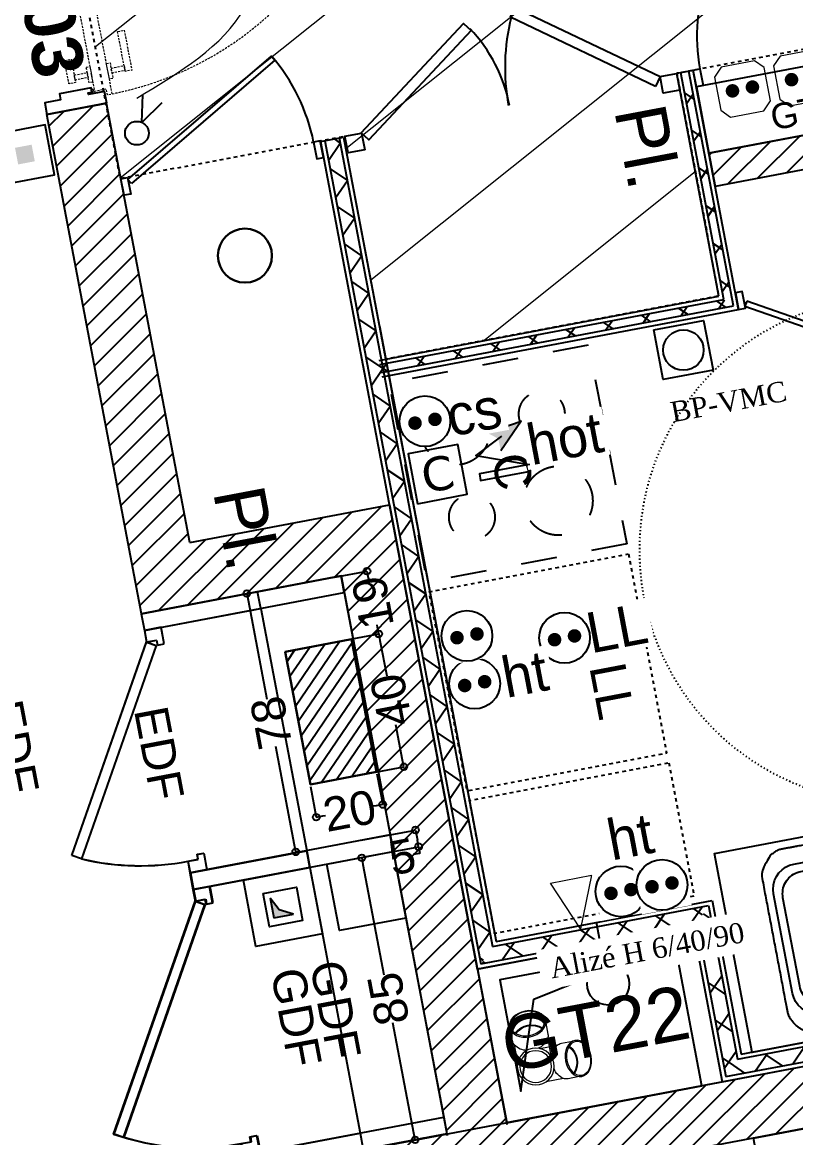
# Model space of a CAD drawing. Header units: centimetres. Extents: x 209280 to 319866, y -365283 to -277503.
# Drawn here: x 226181 to 228467, y -342107 to -338808 of the extents above; entities that cross this region are included whole.
import ezdxf

# ---------------------------------------------------------------- set-up
doc = ezdxf.new("R2010")
doc.units = ezdxf.units.CM
doc.header["$PDMODE"] = 67
for name, pattern in [('Style de ligne -1', [0.41664, 0.20828, -0.20836]), ('Style de ligne -16', [0.192476, 0.123031, -0.069444]), ('Style de ligne -5', [0.20828, 0.069425, -0.138855])]:
    doc.linetypes.add(name, pattern=pattern)
doc.layers.get('0').update_dxf_attribs({"color": 252})
for name, color, linetype in [('3-BAT C-Niveau 1', 252, 'Continuous'), ('prlm-EAU-CHU', 42, 'Continuous'), ('prlm-GT', 242, 'Continuous'), ('prlm-MOD-PB', 123, 'Continuous'), ('prlm-VMC', 93, 'Continuous')]:
    doc.layers.add(name, color=color, linetype=linetype)
for name, color, linetype, lineweight in [('prlm-ELEC-CFO', 1, 'Continuous', 25), ('prlm-GAZ', 2, 'Continuous', 25), ('RESERAVTION', 5, 'Continuous', 25)]:
    doc.layers.add(name, color=color, linetype=linetype, lineweight=lineweight)
doc.styles.add('Arial', font='arial.ttf')
doc.styles.add('Geneva', font='arial.ttf')
doc.styles.add('Geneva (bold)', font='arialbd.ttf')
doc.styles.add('Helvetica', font='arial.ttf')
doc.styles.add('prlm-elec-cfo', font='comic.ttf', dxfattribs={"height": 12})
doc.styles.add('prlm-vmc', font='pala.ttf', dxfattribs={"height": 14})
doc.styles.get("Standard").update_dxf_attribs({"font": 'isocp.shx', "height": 100})
doc.dimstyles.get("Standard").update_dxf_attribs({"dimtxt": 100, "dimasz": 20, "dimexe": 0.18, "dimexo": 0.0625, "dimgap": 0, "dimtad": 0, "dimtoh": 1, "dimdec": 0, "dimlfac": 0.1, "dimzin": 0, "dimdsep": 46, "dimtxsty": 'Arial', "dimblk": 'ORIGIN', "dimcen": 0.09, "dimclrd": 256, "dimclre": 256, "dimclrt": 256, "dimadec": 0, "dimazin": 0, "dimtfac": 1, "dimtdec": 0, "dimtofl": 0, "dimtmove": 0, "dimatfit": 3, "dimldrblk": 'ORIGIN', "dimfxl": 1, "dimtolj": 1, "dimtzin": 0, "dimlwd": -1, "dimlwe": 25, "dimarcsym": 0})
pattern_1 = [(45, (89146.82, 134700.79), (-31.2347524, 39.0434405), [])]

# ---------------------------------------------------------------- blocks, each defined once
blk = doc.blocks.new('Groupe-315-1')
at = {"linetype": 'Continuous'}
for p, q in [((13831.67, -47596.19), (13846.56, -47674.79)), ((13777.3, -47606.48), (13772.39, -47607.41)), ((13778.23, -47611.39), (13777.3, -47606.48)), ((13772.39, -47607.41), (13773.04, -47610.85)), ((13773.04, -47610.85), (13775.99, -47610.29)), ((13775.99, -47610.29), (13776.27, -47611.77)), ((13776.27, -47611.77), (13778.23, -47611.39)), ((13786.62, -47682.58), (13789.57, -47682.02)), ((13787.28, -47686.02), (13786.62, -47682.58)), ((13789.29, -47680.54), (13791.26, -47680.17)), ((13789.57, -47682.02), (13789.29, -47680.54)), ((13791.26, -47680.17), (13792.19, -47685.08)), ((13792.19, -47685.08), (13787.28, -47686.02))]:
    blk.add_line(p, q, dxfattribs=at)
at = {"linetype": 'Continuous', "flags": 128}
for points in [[(13772.39, -47607.41), (13831.67, -47596.19), (13830.74, -47591.27), (13771.46, -47602.5)], [(13831.67, -47596.19), (13835.39, -47615.84), (13815.74, -47619.56), (13812.02, -47599.91)], [(13775.87, -47611.84), (13751.77, -47680.75), (13748.94, -47679.76), (13773.04, -47610.85)], [(13788.21, -47690.93), (13787.28, -47686.02), (13846.56, -47674.79), (13847.49, -47679.7)]]:
    blk.add_lwpolyline(points, close=True, dxfattribs=at)
at = {"linetype": 'Continuous'}
blk.add_arc((13773.04, -47610.85), 73, 250.7236, 280.7236, dxfattribs=at)
at = {"insert": (13814.53, -47643), "char_height": 9.966, "width": 55.6525, "attachment_point": 5, "rotation": 280.7236, "line_spacing_factor": 0.72537, "style": 'Geneva'}
blk.add_mtext('GDF', dxfattribs=at)
blk = doc.blocks.new('xi.gdf70')
at = {"linetype": 'Continuous'}
for p, q in [((0, 0), (80, 0)), ((0, -30), (0, -35)), ((5, -30), (0, -30)), ((3.5, -32), (5, -32)), ((3.5, -35), (3.5, -32)), ((5, -32), (5, -30)), ((75, -30), (80, -30)), ((75, -32), (75, -30)), ((76.5, -32), (75, -32)), ((76.5, -35), (76.5, -32)), ((80, -30), (80, -35)), ((0, -35), (3.5, -35)), ((80, -35), (76.5, -35))]:
    blk.add_line(p, q, dxfattribs=at)
at = {"linetype": 'Continuous', "flags": 128}
for points in [[(0, -35), (0, 0), (-5, 0), (-5, -35)], [(0, 0), (20, 0), (20, -20), (0, -20)], [(85, -35), (80, -35), (80, 0), (85, 0)], [(5, -32.4), (68.22, -68.9), (66.72, -71.5), (3.5, -35)]]:
    blk.add_lwpolyline(points, close=True, dxfattribs=at)
at = {"linetype": 'Continuous'}
blk.add_arc((3.5, -35), 73, 330, 0, dxfattribs=at)
at = {"insert": (42.81, -12.22), "char_height": 9.966, "width": 55.6525, "attachment_point": 5, "line_spacing_factor": 0.72537, "style": 'Geneva'}
blk.add_mtext('GDF', dxfattribs=at)
blk = doc.blocks.new('xi.cee1')
at = {"layer": 'prlm-EAU-CHU', "color": 0, "lineweight": 13}
for p, q in [((7.43, 5), (2.17, 5)), ((12.09, 5.34), (8.77, 5.34)), ((2.17, -5), (7.43, -5)), ((8.77, -5.34), (12.09, -5.34))]:
    blk.add_line(p, q, dxfattribs=at)
for radius in [5.45, 4.69]:
    blk.add_circle((0, 0), radius, dxfattribs=at)
for centre, radius, start, end in [((10.09, 0.78), 4.99, 122.4397, 169.5051), ((8.79, 2.49), 2.86, 90.508, 118.9381), ((6.35, 0), 5.87, 317.8112, 42.1667), ((6.14, 0), 6.3, 318.9248, 41.0752), ((10.09, -0.78), 4.99, 190.4949, 237.5603), ((8.79, -2.49), 2.86, 241.0619, 269.492)]:
    blk.add_arc(centre, radius, start, end, dxfattribs=at)
for centre, major_axis, ratio in [((12.84, 0), (0, -5.44), 0.708306), ((12.94, 0), (0, -5.05), 0.707331)]:
    blk.add_ellipse(centre, major_axis=major_axis, ratio=ratio, dxfattribs=at)
blk = doc.blocks.new('xi.be')
at = {"layer": 'prlm-VMC', "color": 0, "linetype": 'ByBlock', "lineweight": 5, "flags": 128}
blk.add_lwpolyline([(-6.17, -15), (6.17, -15), (0, 0)], close=True, dxfattribs=at)
at = {"layer": 'prlm-VMC', "color": 0, "linetype": 'ByBlock', "lineweight": 5}
blk.add_solid([(0, -1), (5.17, -14), (-5.17, -14), (0, -1)], dxfattribs=at)
blk = doc.blocks.new('xi.resagaz10')
at = {"layer": 'prlm-MOD-PB'}
blk.add_hatch(color=0, dxfattribs=at).paths.add_polyline_path([(1.81, -1.7), (3.77, -5.6), (7.71, -7.7), (1.81, -7.7)], flags=16)
at = {"layer": 'prlm-MOD-PB', "color": 0}
for p, q in [((1.81, -1.7), (1.81, -7.7)), ((3.77, -5.6), (1.81, -1.7)), ((7.71, -7.7), (3.77, -5.6)), ((1.81, -7.7), (7.71, -7.7))]:
    blk.add_line(p, q, dxfattribs=at)
blk.add_lwpolyline([(0, 0), (10, 0), (10, -10), (0, -10)], close=True, dxfattribs=at)
blk = doc.blocks.new('xi.bp-vmc-cui')
at = {"layer": 'prlm-VMC', "color": 0, "linetype": 'ByBlock', "lineweight": -2, "flags": 128}
blk.add_lwpolyline([(-7.5, 7.5), (7.5, 7.5), (7.5, -7.5), (-7.5, -7.5)], close=True, dxfattribs=at)
at = {"layer": 'prlm-VMC', "color": 0, "linetype": 'ByBlock', "lineweight": -2}
blk.add_circle((0, 0), 6, dxfattribs=at)
blk = doc.blocks.new('xi.LL')
at = {"color": 0, "lineweight": 5}
blk.add_wipeout([(-7.5, -7.5), (7.5, -7.5), (7.5, 7.5), (-7.5, 7.5)], dxfattribs=at).dxf.layer = 'prlm-ELEC-CFO'
at = {"layer": 'prlm-ELEC-CFO', "color": 0, "linetype": 'ByBlock', "lineweight": 5, "const_width": 2}
for points in [[(-4, 0, 1), (-2, 0, 1)], [(2, 0, 1), (4, 0, 1)]]:
    blk.add_lwpolyline(points, format="xyb", close=True, dxfattribs=at)
at = {"layer": 'prlm-ELEC-CFO', "color": 0, "linetype": 'ByBlock', "lineweight": -2}
blk.add_circle((0, 0), 7.5, dxfattribs=at)
blk = doc.blocks.new('xi.HOT')
at = {"layer": 'prlm-ELEC-CFO', "lineweight": 5}
blk.add_hatch(color=0, dxfattribs=at).paths.add_polyline_path([(-3, 6), (-0.1, 3.7), (0, 0), (7.5, 7.5)])
at = {"layer": 'prlm-ELEC-CFO', "color": 0}
for points in [[(-3, 6), (7.5, 7.5), (0, 0)], [(0.95, 4.23), (-7.5, 0), (7.5, -5.5), (-7.5, -5.5), (-7.5, -7.5), (7.5, -7.5)]]:
    blk.add_lwpolyline(points, dxfattribs=at)
blk = doc.blocks.new('xi.PCS')
at = {"color": 0, "lineweight": 5}
blk.add_wipeout([(-7.5, -7.5), (7.5, -7.5), (7.5, 7.5), (-7.5, 7.5)], dxfattribs=at).dxf.layer = 'prlm-ELEC-CFO'
at = {"layer": 'prlm-ELEC-CFO', "color": 0, "linetype": 'ByBlock', "lineweight": 5, "const_width": 2}
for points in [[(-4, 0, 1), (-2, 0, 1)], [(2, 0, 1), (4, 0, 1)]]:
    blk.add_lwpolyline(points, format="xyb", close=True, dxfattribs=at)
at = {"layer": 'prlm-ELEC-CFO', "color": 0, "linetype": 'ByBlock', "lineweight": -2}
blk.add_circle((0, 0), 7.5, dxfattribs=at)
blk = doc.blocks.new('xi.SF32')
at = {"layer": 'prlm-ELEC-CFO', "color": 0, "flags": 128}
blk.add_lwpolyline([(-7.5, -7.5), (7.5, -7.5), (7.5, 7.5), (-7.5, 7.5)], close=True, dxfattribs=at)
at = {"layer": 'prlm-ELEC-CFO', "color": 0, "linetype": 'ByBlock', "insert": (0, 0), "char_height": 10, "width": 11.36, "attachment_point": 5}
blk.add_mtext('{\\fVerdana|b0|i0|c0|p34;C}', dxfattribs=at)
blk = doc.blocks.new('xi.PCHT')
at = {"color": 0, "lineweight": 5}
blk.add_wipeout([(-7.5, -7.5), (7.5, -7.5), (7.5, 7.5), (-7.5, 7.5)], dxfattribs=at).dxf.layer = 'prlm-ELEC-CFO'
at = {"layer": 'prlm-ELEC-CFO', "color": 0, "linetype": 'ByBlock', "lineweight": 5, "const_width": 2}
for points in [[(-4, 0, 1), (-2, 0, 1)], [(2, 0, 1), (4, 0, 1)]]:
    blk.add_lwpolyline(points, format="xyb", close=True, dxfattribs=at)
at = {"layer": 'prlm-ELEC-CFO', "color": 0, "linetype": 'ByBlock', "lineweight": -2}
blk.add_circle((0, 0), 7.5, dxfattribs=at)
blk = doc.blocks.new('xi.PCGTL')
at = {"layer": 'prlm-ELEC-CFO', "color": 0, "lineweight": 0}
blk.add_lwpolyline([(-7.5, -5), (-5, -7.5), (5, -7.5), (7.5, -5), (7.5, 5), (5, 7.5), (-5, 7.5), (-7.5, 5)], close=True, dxfattribs=at)
at = {"layer": 'prlm-ELEC-CFO', "color": 0, "linetype": 'ByBlock', "lineweight": 5, "const_width": 2}
for points in [[(-4, 0, 1), (-2, 0, 1)], [(2, 0, 1), (4, 0, 1)]]:
    blk.add_lwpolyline(points, format="xyb", close=True, dxfattribs=at)
blk = doc.blocks.new('xi.BSO')
at = {"layer": 'prlm-ELEC-CFO', "lineweight": 5}
blk.add_hatch(color=0, dxfattribs=at).paths.add_polyline_path([(-2.5, -2.5), (2.5, -2.5), (2.5, 2.5), (-2.5, 2.5)])
at = {"layer": 'prlm-ELEC-CFO', "color": 0, "flags": 128}
blk.add_lwpolyline([(-7.5, -7.5), (7.5, -7.5), (7.5, 7.5), (-7.5, 7.5)], close=True, dxfattribs=at)
blk = doc.blocks.new('xi.VV')
at = {"layer": 'prlm-ELEC-CFO', "color": 0}
blk.add_lwpolyline([(6.95, 3.42), (0.01, -1.13), (1.91, 6.95)], dxfattribs=at)
blk.add_circle((-2, -4), 3.5, dxfattribs=at)
blk = doc.blocks.new('Groupe-90-1')
at = {"linetype": 'Continuous', "flags": 128}
blk.add_lwpolyline([(13938.16, -47681), (14016.76, -47666.08), (14027.01, -47720.12), (13948.42, -47735.03)], close=True, dxfattribs=at)
at = {"linetype": 'Continuous'}
for centre, major_axis in [((13982.44, -47699.21), (-4.43, 23.33)), ((13978.84, -47679.69), (1.47, 0.28)), ((13980.53, -47689.73), (2.46, 0.47))]:
    blk.add_ellipse(centre, major_axis=major_axis, ratio=1, dxfattribs=at)
blk.add_open_spline([(14001.83, -47686.22), (13994.3, -47681.23), (13978.96, -47684.04), (13965.71, -47686.66), (13959.65, -47694.22)], degree=2, dxfattribs=at)
blk = doc.blocks.new('Groupe-148-1')
at = {"linetype": 'Continuous', "flags": 128}
for points in [[(13909.15, -47369.81), (13866.31, -47349.36), (13867.69, -47346.47), (13910.53, -47366.92)], [(13822.16, -47383.54), (13852.37, -47351.18), (13854.65, -47353.31), (13824.44, -47385.66)], [(13916.37, -47370.91), (13911.46, -47371.84), (13910.53, -47366.92), (13915.44, -47365.99)], [(13823.21, -47388.55), (13818.3, -47389.48), (13817.37, -47384.57), (13822.28, -47383.64)]]:
    blk.add_lwpolyline(points, close=True, dxfattribs=at)
at = {"linetype": 'Continuous'}
for centre, radius, start, end in [((13925.34, -47364.12), 60.65, 165.9868, 190.7236), ((13822.27, -47383.64), 44.51, 10.7236, 43.9005)]:
    blk.add_arc(centre, radius, start, end, dxfattribs=at)
blk = doc.blocks.new('Groupe-150-1')
at = {"linetype": 'Continuous', "flags": 128}
for points in [[(13976.91, -47356.34), (13977.43, -47354.86), (13924.58, -47336.38), (13924.08, -47337.86)], [(13979.3, -47353.84), (13977.31, -47354.22), (13978.24, -47359.13), (13980.23, -47358.76)], [(13980.23, -47358.76), (13921.27, -47369.92), (13925, -47389.57), (13983.95, -47378.41)], [(13920.34, -47365.01), (13922.33, -47364.63), (13923.26, -47369.54), (13921.27, -47369.92)]]:
    blk.add_lwpolyline(points, close=True, dxfattribs=at)
at = {"linetype": 'Continuous'}
blk.add_arc((13977.43, -47354.86), 55.99, 160.7236, 190.0558, dxfattribs=at)
at = {"insert": (13942.58, -47375.39), "char_height": 7.565, "attachment_point": 1, "rotation": 10.7236, "line_spacing_factor": 0.834288, "style": 'Helvetica'}
blk.add_mtext('GTL', dxfattribs=at)
at = {"flags": 1}
blk.add_attdef('GTL', (13920.34, -47389.57), '', height=0.018, dxfattribs=at)
blk = doc.blocks.new('Groupe-152-1')
at = {"linetype": 'Continuous', "flags": 128}
for points in [[(13992.72, -47424.64), (13990.74, -47425.02), (13989.8, -47420.1), (13991.79, -47419.73)], [(13933.77, -47435.8), (13935.76, -47435.43), (13934.83, -47430.51), (13932.84, -47430.89)], [(13936.15, -47433.31), (13935.64, -47434.79), (13988.49, -47453.27), (13988.99, -47451.79)]]:
    blk.add_lwpolyline(points, close=True, dxfattribs=at)
at = {"linetype": 'Continuous'}
blk.add_arc((13935.64, -47434.79), 55.99, 340.7236, 10.0558, dxfattribs=at)
blk = doc.blocks.new('_Origin')
at = {"color": 0, "linetype": 'ByBlock', "lineweight": -2}
blk.add_line((0, 0), (-1, 0), dxfattribs=at)
blk.add_circle((0, 0), 0.5, dxfattribs=at)
blk = doc.blocks.new('*D568')
at = {"layer": 'Defpoints', "color": 0, "transparency": 16777216}
for p in [(226856.7, -340495.3), (226989.1, -341262), (227001.5, -341259.6)]:
    blk.add_point(p, dxfattribs=at)
at = {"layer": 'RESERAVTION', "lineweight": 25, "transparency": 16777216}
for p, q in [((226856.7, -340495.3), (226844.2, -340497.6)), ((227001.4, -341259.6), (226989, -341262))]:
    blk.add_line(p, q, dxfattribs=at)
at = {"layer": 'RESERAVTION', "transparency": 16777216}
for p, q in [((226848.1, -340517.3), (226903.5, -340809.7)), ((226985.4, -341242.3), (226930, -340949.9))]:
    blk.add_line(p, q, dxfattribs=at)
at = {"layer": 'RESERAVTION', "transparency": 16777216, "xscale": 20, "yscale": 20, "zscale": 20}
for p, rotation in [((226844.4, -340497.6), 100.7236014113933), ((226989.1, -341262), 280.7236014113932)]:
    blk.add_blockref('_Origin', p, dxfattribs=dict(at, rotation=rotation))
at = {"layer": 'RESERAVTION', "transparency": 16777216, "insert": (226916.8, -340879.8), "char_height": 100, "attachment_point": 5, "rotation": 100.7236, "style": 'Arial'}
blk.add_mtext('\\A1;78', dxfattribs=at)
blk = doc.blocks.new('*D569')
at = {"layer": 'Defpoints', "color": 0, "transparency": 16777216}
for p in [(227182.7, -341227.7), (227352.4, -341246.6), (227192, -341277)]:
    blk.add_point(p, dxfattribs=at)
at = {"layer": 'RESERAVTION', "lineweight": 25, "transparency": 16777216}
for p, q in [((227182.7, -341227.7), (227343.3, -341197.3)), ((227192.1, -341277), (227352.6, -341246.6))]:
    blk.add_line(p, q, dxfattribs=at)
at = {"layer": 'RESERAVTION', "transparency": 16777216}
for p, q in [((227346.8, -341216.9), (227348.7, -341227)), ((227356.2, -341266.3), (227336.5, -341270)), ((227352.4, -341246.6), (227356.2, -341266.3))]:
    blk.add_line(p, q, dxfattribs=at)
at = {"layer": 'RESERAVTION', "transparency": 16777216, "xscale": 20, "yscale": 20, "zscale": 20}
for p, rotation in [((227343.1, -341197.3), 100.7236014113933), ((227352.4, -341246.6), 280.7236014113932)]:
    blk.add_blockref('_Origin', p, dxfattribs=dict(at, rotation=rotation))
at = {"layer": 'RESERAVTION', "transparency": 16777216, "insert": (227303.9, -341276.1), "char_height": 100, "attachment_point": 5, "rotation": 10.7236, "style": 'Arial'}
blk.add_mtext('\\A1;5', dxfattribs=at)
blk = doc.blocks.new('*D570')
at = {"layer": 'Defpoints', "color": 0, "transparency": 16777216}
for p in [(227208.8, -341274.9), (227342.1, -342113.8), (227366.8, -342109.1)]:
    blk.add_point(p, dxfattribs=at)
at = {"layer": 'RESERAVTION', "lineweight": 25, "transparency": 16777216}
for p, q in [((227208.7, -341274.9), (227183.9, -341279.6)), ((227366.7, -342109.1), (227341.9, -342113.8))]:
    blk.add_line(p, q, dxfattribs=at)
at = {"layer": 'RESERAVTION', "transparency": 16777216}
for p, q in [((227187.8, -341299.2), (227249.7, -341625.9)), ((227338.4, -342094.1), (227276.5, -341767.5))]:
    blk.add_line(p, q, dxfattribs=at)
at = {"layer": 'RESERAVTION', "transparency": 16777216, "xscale": 20, "yscale": 20, "zscale": 20}
for p, rotation in [((227184.1, -341279.6), 100.7236014113933), ((227342.1, -342113.8), 280.7236014113932)]:
    blk.add_blockref('_Origin', p, dxfattribs=dict(at, rotation=rotation))
at = {"layer": 'RESERAVTION', "transparency": 16777216, "insert": (227263.1, -341696.7), "char_height": 100, "attachment_point": 5, "rotation": 100.7236, "style": 'Arial'}
blk.add_mtext('\\A1;85', dxfattribs=at)
blk = doc.blocks.new('*D571')
at = {"layer": 'Defpoints', "color": 0, "transparency": 16777216}
for p in [(227139.6, -340634.9), (227214, -341028), (227308.8, -341010)]:
    blk.add_point(p, dxfattribs=at)
at = {"layer": 'RESERAVTION', "lineweight": 25, "transparency": 16777216}
for p, q in [((227139.7, -340634.9), (227234.6, -340617)), ((227214.1, -341027.9), (227309, -341010))]:
    blk.add_line(p, q, dxfattribs=at)
at = {"layer": 'RESERAVTION', "transparency": 16777216}
for p, q in [((227238.1, -340636.6), (227258, -340741.3)), ((227305.1, -340990.3), (227285.3, -340885.7))]:
    blk.add_line(p, q, dxfattribs=at)
at = {"layer": 'RESERAVTION', "transparency": 16777216, "xscale": 20, "yscale": 20, "zscale": 20}
for p, rotation in [((227234.4, -340617), 100.7236014113933), ((227308.8, -341010), 280.7236014113932)]:
    blk.add_blockref('_Origin', p, dxfattribs=dict(at, rotation=rotation))
at = {"layer": 'RESERAVTION', "transparency": 16777216, "insert": (227271.6, -340813.5), "char_height": 100, "attachment_point": 5, "rotation": 100.7236, "style": 'Arial'}
blk.add_mtext('\\A1;40', dxfattribs=at)
blk = doc.blocks.new('*D572')
at = {"layer": 'Defpoints', "color": 0, "transparency": 16777216}
for p in [(227229.1, -341030.8), (227032.6, -341068), (227246.4, -341121.9)]:
    blk.add_point(p, dxfattribs=at)
at = {"layer": 'RESERAVTION', "lineweight": 25, "transparency": 16777216}
for p, q in [((227229.1, -341030.8), (227246.4, -341122)), ((227032.6, -341068), (227049.9, -341159.2))]:
    blk.add_line(p, q, dxfattribs=at)
at = {"layer": 'RESERAVTION', "transparency": 16777216}
for p, q in [((227226.7, -341125.6), (227219.2, -341127)), ((227069.5, -341155.3), (227077.1, -341153.9))]:
    blk.add_line(p, q, dxfattribs=at)
at = {"layer": 'RESERAVTION', "transparency": 16777216, "xscale": 20, "yscale": 20, "zscale": 20}
for p, rotation in [((227246.4, -341121.9), 10.72360141139326), ((227049.9, -341159.1), 190.7236014113933)]:
    blk.add_blockref('_Origin', p, dxfattribs=dict(at, rotation=rotation))
at = {"layer": 'RESERAVTION', "transparency": 16777216, "insert": (227148.1, -341140.5), "char_height": 100, "attachment_point": 5, "rotation": 10.7236, "style": 'Arial'}
blk.add_mtext('\\A1;20', dxfattribs=at)
blk = doc.blocks.new('*D573')
at = {"layer": 'Defpoints', "color": 0, "transparency": 16777216}
for p in [(227104.9, -340449.3), (227140.1, -340635), (227234.9, -340617)]:
    blk.add_point(p, dxfattribs=at)
at = {"layer": 'RESERAVTION', "lineweight": 25, "transparency": 16777216}
for p, q in [((227105, -340449.3), (227199.9, -340431.3)), ((227140.1, -340635), (227235.1, -340617))]:
    blk.add_line(p, q, dxfattribs=at)
at = {"layer": 'RESERAVTION', "transparency": 16777216}
for p, q in [((227203.5, -340451), (227204.9, -340458.3)), ((227231.2, -340597.4), (227229.8, -340590))]:
    blk.add_line(p, q, dxfattribs=at)
at = {"layer": 'RESERAVTION', "transparency": 16777216, "xscale": 20, "yscale": 20, "zscale": 20}
for p, rotation in [((227199.7, -340431.3), 100.7236014113933), ((227234.9, -340617), 280.7236014113932)]:
    blk.add_blockref('_Origin', p, dxfattribs=dict(at, rotation=rotation))
at = {"layer": 'RESERAVTION', "transparency": 16777216, "insert": (227217.3, -340524.2), "char_height": 100, "attachment_point": 5, "rotation": 100.7236, "style": 'Arial'}
blk.add_mtext('\\A1;19', dxfattribs=at)
blk = doc.blocks.new('Groupe-141-1')
at = {"linetype": 'Style de ligne -1', "ltscale": 50.8, "flags": 128}
blk.add_lwpolyline([(13900.67, -47505.17), (13841.73, -47516.41), (13830.49, -47457.47), (13889.43, -47446.24)], close=True, dxfattribs=at)
at = {"linetype": 'Style de ligne -1', "ltscale": 50.8}
for points in [[(13841.69, -47477.39), (13843.24, -47479.64), (13848.17, -47481.99), (13853.6, -47481.54), (13858.08, -47478.42), (13860.4, -47473.48), (13859.95, -47468.02), (13856.84, -47463.52), (13851.91, -47461.18), (13846.48, -47461.62), (13842, -47464.74), (13839.68, -47469.69), (13840.14, -47475.14), (13841.69, -47477.39)], [(13870, -47470.6), (13871.03, -47472.1), (13874.32, -47473.66), (13877.94, -47473.37), (13880.92, -47471.29), (13882.47, -47467.99), (13882.17, -47464.35), (13880.1, -47461.35), (13876.81, -47459.79), (13873.19, -47460.09), (13870.21, -47462.17), (13868.66, -47465.47), (13868.96, -47469.1), (13870, -47470.6)], [(13888.79, -47486.57), (13887.24, -47484.32), (13882.31, -47481.97), (13876.88, -47482.42), (13872.4, -47485.53), (13870.08, -47490.48), (13870.54, -47495.94), (13873.64, -47500.44), (13878.57, -47502.78), (13884, -47502.34), (13888.48, -47499.22), (13890.8, -47494.27), (13890.35, -47488.82), (13888.79, -47486.57)], [(13860.49, -47493.36), (13859.45, -47491.86), (13856.16, -47490.29), (13852.54, -47490.59), (13849.56, -47492.67), (13848.01, -47495.97), (13848.32, -47499.6), (13850.39, -47502.61), (13853.67, -47504.17), (13857.29, -47503.87), (13860.28, -47501.79), (13861.83, -47498.49), (13861.52, -47494.86), (13860.49, -47493.36)]]:
    blk.add_open_spline(points, degree=2, dxfattribs=at)
blk = doc.blocks.new('Groupe-142-1')
blk.add_blockref('Groupe-141-1', (0, 0))
at = {"insert": (13872.17, -47482.69), "char_height": 10.66, "attachment_point": 2, "rotation": 280.7663, "line_spacing_factor": 1.060906, "style": 'Geneva'}
blk.add_mtext('C', dxfattribs=at)
blk = doc.blocks.new('Evier 01 100x60')
at = {"linetype": 'Continuous'}
for p, q in [((7.88, -15), (42.12, -15)), ((42.12, -15), (42.5, -15)), ((7.5, -20), (42.5, -20)), ((7.5, -25), (42.5, -25)), ((7.5, -30), (42.5, -30)), ((7.5, -35), (42.5, -35)), ((7.5, -40), (42.5, -40)), ((7.88, -45), (42.12, -45)), ((42.12, -45), (42.5, -45))]:
    blk.add_line(p, q, dxfattribs=at)
at = {"linetype": 'Continuous', "flags": 128}
for points in [[(-10, 0), (110, 0), (110, -60), (-10, -60)], [(50, -15), (50.11, -13.7), (50.45, -12.43), (51, -11.25), (51.75, -10.18), (52.68, -9.25), (53.75, -8.5), (54.93, -7.95), (56.2, -7.61), (57.5, -7.5), (87.5, -7.5), (88.8, -7.61), (90.07, -7.95), (91.25, -8.5), (92.32, -9.25), (93.25, -10.18), (94, -11.25), (94.55, -12.43), (94.89, -13.7), (95, -15), (95, -45), (94.89, -46.3), (94.55, -47.57), (94, -48.75), (93.25, -49.82), (92.32, -50.75), (91.25, -51.5), (90.07, -52.05), (88.8, -52.39), (87.5, -52.5), (57.5, -52.5), (56.2, -52.39), (54.93, -52.05), (53.75, -51.5), (52.68, -50.75), (51.75, -49.82), (51, -48.75), (50.45, -47.57), (50.11, -46.3), (50, -45), (50, -45), (45, -45), (44.9, -46.3), (44.6, -47.57), (44.11, -48.75), (43.44, -49.82), (42.62, -50.75), (41.67, -51.5), (40.61, -52.05), (39.49, -52.39), (38.33, -52.5), (11.67, -52.5), (10.51, -52.39), (9.39, -52.05), (8.33, -51.5), (7.38, -50.75), (6.56, -49.82), (5.89, -48.75), (5.4, -47.57), (5.1, -46.3), (5, -45), (5, -15), (5, -15), (5.1, -13.7), (5.4, -12.43), (5.89, -11.25), (6.56, -10.18), (7.38, -9.25), (8.33, -8.5), (9.39, -7.95), (10.51, -7.61), (11.67, -7.5), (38.33, -7.5), (39.49, -7.61), (40.61, -7.95), (41.67, -8.5), (42.62, -9.25), (43.44, -10.18), (44.11, -11.25), (44.6, -12.43), (44.9, -13.7), (45, -15), (50, -15)], [(35.83, -10), (36.41, -10.03), (36.99, -10.11), (37.56, -10.26), (38.11, -10.45), (38.65, -10.7), (39.17, -11), (39.66, -11.36), (40.12, -11.75), (40.55, -12.2), (40.94, -12.68), (41.29, -13.2), (41.61, -13.75), (41.88, -14.33), (42.1, -14.93), (42.27, -15.56), (42.4, -16.2), (42.47, -16.85), (42.5, -17.5), (42.5, -42.5), (42.5, -42.5), (42.47, -43.15), (42.4, -43.8), (42.27, -44.44), (42.1, -45.07), (41.88, -45.67), (41.61, -46.25), (41.29, -46.8), (40.94, -47.32), (40.55, -47.8), (40.12, -48.25), (39.66, -48.64), (39.17, -49), (38.65, -49.3), (38.11, -49.55), (37.56, -49.74), (36.99, -49.89), (36.41, -49.97), (35.83, -50), (14.17, -50), (13.59, -49.97), (13.01, -49.89), (12.44, -49.74), (11.89, -49.55), (11.35, -49.3), (10.83, -49), (10.34, -48.64), (9.88, -48.25), (9.45, -47.8), (9.06, -47.32), (8.71, -46.8), (8.39, -46.25), (8.12, -45.67), (7.9, -45.07), (7.73, -44.44), (7.6, -43.8), (7.53, -43.15), (7.5, -42.5), (7.5, -17.5), (7.53, -16.85), (7.6, -16.2), (7.73, -15.56), (7.9, -14.93), (8.12, -14.33), (8.39, -13.75), (8.71, -13.2), (9.06, -12.68), (9.45, -12.2), (9.88, -11.75), (10.34, -11.36), (10.83, -11), (11.35, -10.7), (11.89, -10.45), (12.44, -10.26), (13.01, -10.11), (13.59, -10.03), (14.17, -10), (35.83, -10)], [(85.83, -10), (86.41, -10.03), (86.99, -10.1), (87.56, -10.23), (88.11, -10.4), (88.65, -10.62), (89.17, -10.89), (89.66, -11.21), (90.12, -11.56), (90.55, -11.95), (90.94, -12.38), (91.29, -12.84), (91.61, -13.33), (91.88, -13.85), (92.1, -14.39), (92.27, -14.94), (92.4, -15.51), (92.47, -16.09), (92.5, -16.67), (92.5, -43.33), (92.5, -43.33), (92.47, -43.91), (92.4, -44.49), (92.27, -45.06), (92.1, -45.61), (91.88, -46.15), (91.61, -46.67), (91.29, -47.16), (90.94, -47.62), (90.55, -48.05), (90.12, -48.44), (89.66, -48.79), (89.17, -49.11), (88.65, -49.38), (88.11, -49.6), (87.56, -49.77), (86.99, -49.9), (86.41, -49.97), (85.83, -50), (59.17, -50), (59.17, -50), (58.59, -49.97), (58.01, -49.9), (57.44, -49.77), (56.89, -49.6), (56.35, -49.38), (55.83, -49.11), (55.34, -48.79), (54.88, -48.44), (54.45, -48.05), (54.06, -47.62), (53.71, -47.16), (53.39, -46.67), (53.12, -46.15), (52.9, -45.61), (52.73, -45.06), (52.6, -44.49), (52.53, -43.91), (52.5, -43.33), (52.5, -16.67), (52.53, -16.09), (52.6, -15.51), (52.73, -14.94), (52.9, -14.39), (53.12, -13.85), (53.39, -13.33), (53.71, -12.84), (54.06, -12.38), (54.45, -11.95), (54.88, -11.56), (55.34, -11.21), (55.83, -10.89), (56.35, -10.62), (56.89, -10.4), (57.44, -10.23), (58.01, -10.1), (58.59, -10.03), (59.17, -10), (85.83, -10)]]:
    blk.add_lwpolyline(points, close=True, dxfattribs=at)
at = {"linetype": 'Continuous'}
blk.add_ellipse((85, -17), major_axis=(3.54, 0), ratio=1, dxfattribs=at)
blk.add_open_spline([(89.6, -2.5), (91.72, -2.5), (95.38, -4.69), (97.5, -8.49), (97.5, -30), (97.5, -51.51), (95.38, -55.31), (91.72, -57.5), (50, -57.5), (8.28, -57.5), (4.62, -55.31), (2.5, -51.51), (2.5, -30), (2.5, -8.49), (4.62, -4.69), (8.28, -2.5), (49.47, -2.5), (89.6, -2.5)], degree=2, knots=[0, 0, 0, 0.007967, 0.015935, 0.023902, 0.172105, 0.180072, 0.18804, 0.196007, 0.501992, 0.509959, 0.517926, 0.525894, 0.674097, 0.682064, 0.690032, 0.697999, 1, 1, 1], dxfattribs=at)

msp = doc.modelspace()

# ---------------------------------------------------------------- hatches: boundary and pattern name
at = {"linetype": 'Continuous'}
h = msp.add_hatch(dxfattribs=at)
h.set_pattern_fill('02_ISOLANT', color=256, scale=10, angle=100.72, style=0, pattern_type=2)
h.set_pattern_definition([(145.72, (88960.93, 134700.79), (-45.059012, -66.103596), []), (235.72, (88960.93, 134700.79), (-66.103596, 45.059012), [])])
h.paths.add_polyline_path([(228255.19, -339627.809), (228283.235, -339646.925), (228151.733, -338952.301), (228128.152, -338956.765)])
h = msp.add_hatch(dxfattribs=at)
h.set_pattern_fill('MURS MACONNERIE-2', color=256, scale=10, style=0, pattern_type=2)
h.set_pattern_definition([(45, (89146.82, 134700.79), (-31.2347524, 39.0434405), [])])
h.paths.add_polyline_path([(228818.96, -339181.467), (228800.359, -339083.212), (228210.871, -339194.81), (228229.472, -339293.065)])
h = msp.add_hatch(dxfattribs=at)
h.set_pattern_fill('02_ISOLANT', color=256, scale=10, angle=-79.276405, style=0, pattern_type=2)
h.set_pattern_definition([(325.723595, (88960.93, 134700.79), (45.054865, 66.106423), []), (55.723595, (88960.93, 134700.79), (66.106423, -45.054865), [])])
h.paths.add_polyline_path([(227117.919, -339149.744), (227074.688, -339157.931), (227535.895, -341593.302), (227570.939, -341541.884)])
h = msp.add_hatch(dxfattribs=at)
h.set_pattern_fill('02_ISOLANT', color=256, scale=10, angle=10.723595, style=0, pattern_type=2)
h.set_pattern_definition([(55.723595, (88960.93, 134700.79), (-66.106423, 45.054865), []), (145.723595, (88960.93, 134700.79), (45.054865, 66.106423), [])])
h.paths.add_polyline_path([(227237.817, -339820.478), (227242.283, -339844.059), (228283.235, -339646.925), (228255.19, -339627.809)])
h = msp.add_hatch(dxfattribs=at)
h.set_pattern_fill('02_ISOLANT', color=256, scale=10, angle=10.723014, style=0, pattern_type=2)
h.set_pattern_definition([(55.723014, (88960.93, 134700.79), (-66.105966, 45.055535), []), (145.723014, (88960.93, 134700.79), (45.055535, 66.105966), [])])
h.paths.add_polyline_path([(227570.939, -341541.884), (227535.895, -341593.302), (228174.544, -341472.363), (228209.589, -341420.944)])
h = msp.add_hatch(dxfattribs=at)
h.set_pattern_fill('02_ISOLANT', color=256, scale=10, angle=-79.276405, style=0, pattern_type=2)
h.set_pattern_definition([(325.723595, (88960.93, 134700.79), (45.054865, 66.106423), []), (55.723595, (88960.93, 134700.79), (66.106423, -45.054865), [])])
h.paths.add_polyline_path([(228209.589, -341420.944), (228174.544, -341472.363), (228260.603, -341926.791), (228295.648, -341875.373)])
h = msp.add_hatch(dxfattribs=at)
h.set_pattern_fill('02_ISOLANT', color=256, scale=10, angle=10.723576, style=0, pattern_type=2)
h.set_pattern_definition([(55.723576, (88960.93, 134700.79), (-66.106408, 45.054886), []), (145.723576, (88960.93, 134700.79), (45.054886, 66.106408), [])])
h.paths.add_polyline_path([(228295.648, -341875.373), (228260.603, -341926.791), (230156.573, -341567.736), (230148.386, -341524.505)])
at = {"layer": '3-BAT C-Niveau 1', "linetype": 'Continuous', "lineweight": 18}
h = msp.add_hatch(dxfattribs=at)
h.set_pattern_fill('BA 13', color=256, scale=10, style=0, pattern_type=2)
h.set_pattern_definition([(218.65981, (88960.93, 134700.8), (-199.24783, 287.75041), [])])
h.paths.add_polyline_path([(226934.988, -336890.38), (228335.26, -336626.449), (228502.692, -337510.123), (228421.423, -337525.513), (228431.103, -337576.615), (228512.65, -337561.277), (228754.273, -338837.455), (228115.401, -338958.415), (228239.927, -339617.288), (227255.16, -339804.143), (227130.533, -339146.116), (226470.26, -339270.45), (226229.928, -337991.67), (227536.674, -337744.256), (227527.317, -337694.838), (227102.647, -337775.254)])
at = {"layer": '3-BAT C-Niveau 1', "linetype": 'Continuous'}
h = msp.add_hatch(dxfattribs=at)
h.set_pattern_fill('MURS MACONNERIE-2', color=256, scale=10, style=0, pattern_type=2)
h.set_pattern_definition(pattern_1)
h.paths.add_polyline_path([(226532.727, -340557.384), (226676.09, -340347.035), (226429.913, -339047.112), (226253.057, -339080.605)])
h = msp.add_hatch(dxfattribs=at)
h.set_pattern_fill('MURS MACONNERIE-2', color=256, scale=10, style=0, pattern_type=2)
h.set_pattern_definition(pattern_1)
h.paths.add_polyline_path([(226676.09, -340347.035), (226532.727, -340557.384), (227123.203, -340445.56), (227266.567, -340235.211)])
h = msp.add_hatch(dxfattribs=at)
h.set_pattern_fill('MURS MACONNERIE-2', color=256, scale=10, style=0, pattern_type=2)
h.set_pattern_definition(pattern_1)
h.paths.add_polyline_path([(227266.567, -340235.211), (227123.203, -340445.56), (227436.793, -342101.448), (227613.649, -342067.955)])
h = msp.add_hatch(dxfattribs=at)
h.set_pattern_fill('MURS MACONNERIE-2', color=256, scale=10, style=0, pattern_type=2)
h.set_pattern_definition(pattern_1)
h.paths.add_polyline_path([(226845.326, -342208.045), (227055.676, -342351.409), (233871.912, -341060.56), (233838.419, -340883.703)])
at = {"layer": 'RESERAVTION'}
h = msp.add_hatch(dxfattribs=at)
h.set_pattern_fill('ANSI31', color=256, scale=10)
h.set_pattern_definition([(55.723601, (6507.416, 6766.49), (-26.2359887, 17.8811464), [])])
h.paths.add_polyline_path([(227153.685, -340632.731), (226958.183, -340669.755), (227032.533, -341062.352), (227228.034, -341025.329)])

# ---------------------------------------------------------------- linework, layer by layer
at = {"linetype": 'Continuous', "lineweight": 25}
for p, q in [((228164.506, -338949.882), (228115.379, -338959.183)), ((228239.999, -339617.455), (228115.379, -338959.183)), ((228298.426, -339657.279), (228164.506, -338949.882)), ((227061.915, -339160.35), (227130.692, -339147.325)), ((227130.692, -339147.325), (227227.138, -339656.603)), ((227061.915, -339160.35), (227525.54, -341608.494)), ((227235.398, -339807.705), (228239.999, -339617.455)), ((227244.702, -339856.832), (228298.426, -339657.279)), ((227236.442, -339705.73), (227581.293, -341526.692)), ((227581.293, -341526.692), (228219.943, -341405.752)), ((228219.943, -341405.752), (228306.002, -341860.181)), ((227525.54, -341608.494), (228164.19, -341487.554)), ((228164.19, -341487.554), (228250.249, -341941.983)), ((228306.002, -341860.181), (230145.967, -341511.732)), ((228250.249, -341941.983), (230158.992, -341580.509))]:
    msp.add_line(p, q, dxfattribs=at)
at = {"linetype": 'Continuous'}
for p, q in [((228239.999, -339617.455), (228115.379, -338959.183)), ((228255.19, -339627.809), (228128.152, -338956.765)), ((228255.19, -339627.809), (228128.152, -338956.765)), ((228283.235, -339646.925), (228151.733, -338952.301)), ((228283.235, -339646.925), (228151.733, -338952.301)), ((228800.359, -339083.212), (228210.871, -339194.81)), ((227074.688, -339157.931), (227535.895, -341593.302)), ((227074.688, -339157.931), (227535.895, -341593.302)), ((227117.919, -339149.744), (227570.939, -341541.884)), ((227117.919, -339149.744), (227570.939, -341541.884)), ((227130.692, -339147.325), (227581.293, -341526.692)), ((228818.96, -339181.467), (228229.472, -339293.065)), ((228210.871, -339194.81), (228229.472, -339293.065)), ((227235.398, -339807.705), (228239.999, -339617.455)), ((227237.817, -339820.478), (228255.19, -339627.809)), ((227237.817, -339820.478), (228255.19, -339627.809)), ((227242.283, -339844.059), (228283.235, -339646.925)), ((227242.283, -339844.059), (228283.235, -339646.925)), ((227132.513, -340494.691), (227268.339, -341211.944)), ((226885.639, -340541.776), (227021.464, -341259.029)), ((226590.765, -340597.282), (226541.638, -340606.585)), ((226541.638, -340606.585), (226548.15, -340640.974)), ((226590.877, -340597.595), (226541.75, -340606.898)), ((226541.75, -340606.898), (226548.262, -340641.287)), ((226600.068, -340646.409), (226590.765, -340597.282)), ((226600.18, -340646.722), (226590.877, -340597.595)), ((226327.233, -341272.631), (226548.15, -340640.974)), ((226327.345, -341272.944), (226548.262, -340641.287)), ((226548.15, -340640.974), (226577.626, -340635.392)), ((226548.15, -340640.974), (226576.468, -340650.878)), ((226548.262, -340641.287), (226577.739, -340635.705)), ((226548.262, -340641.287), (226576.58, -340651.191)), ((226577.626, -340635.392), (226580.417, -340650.13)), ((226577.739, -340635.705), (226580.53, -340650.443)), ((226576.468, -340650.878), (226355.551, -341282.535)), ((226576.58, -340651.191), (226355.663, -341282.848)), ((226580.417, -340650.13), (226600.068, -340646.409)), ((226580.53, -340650.443), (226600.18, -340646.722)), ((226697.637, -341269.129), (226717.288, -341265.408)), ((226700.428, -341283.867), (226697.637, -341269.129)), ((226697.749, -341269.442), (226717.4, -341265.721)), ((226700.54, -341284.18), (226697.749, -341269.442)), ((226717.288, -341265.408), (226726.591, -341314.535)), ((226717.4, -341265.721), (226726.703, -341314.847)), ((226355.551, -341282.535), (226327.233, -341272.631)), ((226355.663, -341282.848), (226327.345, -341272.944)), ((226670.952, -341289.449), (226700.428, -341283.867)), ((226677.464, -341323.838), (226670.952, -341289.449)), ((226671.064, -341289.762), (226700.54, -341284.18)), ((226677.576, -341324.151), (226671.064, -341289.762)), ((226726.591, -341314.535), (226677.464, -341323.838)), ((226726.703, -341314.847), (226677.576, -341324.151)), ((227570.939, -341541.884), (228209.589, -341420.944)), ((227570.939, -341541.884), (228209.589, -341420.944)), ((227581.293, -341526.692), (228219.943, -341405.752)), ((228209.589, -341420.944), (228295.648, -341875.373)), ((228209.589, -341420.944), (228295.648, -341875.373)), ((228219.943, -341405.752), (228306.002, -341860.181)), ((227535.895, -341593.302), (228174.544, -341472.363)), ((227535.895, -341593.302), (228174.544, -341472.363)), ((228174.544, -341472.363), (228260.603, -341926.791)), ((228174.544, -341472.363), (228260.603, -341926.791)), ((228295.648, -341875.373), (230148.386, -341524.505)), ((228295.648, -341875.373), (230148.386, -341524.505)), ((228306.002, -341860.181), (230145.967, -341511.732)), ((228260.603, -341926.791), (230156.573, -341567.736)), ((228260.603, -341926.791), (230156.573, -341567.736))]:
    msp.add_line(p, q, dxfattribs=at)
at = {"linetype": 'Continuous', "lineweight": 18}
for p, q in [((228800.359, -339083.212), (228210.871, -339194.81)), ((228818.96, -339181.467), (228229.472, -339293.065))]:
    msp.add_line(p, q, dxfattribs=at)
at = {"linetype": 'Style de ligne -16', "lineweight": 18, "ltscale": 50.8, "flags": 128}
for points in [[(226268.463, -338079.479), (226253.725, -338082.271), (226257.037, -338099.76), (226222.649, -338106.272), (226393.96, -339010.871), (226428.349, -339004.359), (226431.661, -339021.848), (226446.399, -339019.057)], [(226462.442, -338835.058), (226482.114, -338831.333), (226504.443, -338949.237), (226484.771, -338952.963)], [(226305.624, -338920.734), (226325.296, -338917.008), (226338.321, -338985.786), (226318.649, -338989.511)], [(226334.134, -338963.679), (226372.579, -338956.398), (226375.37, -338971.136), (226336.925, -338978.417)], [(226369.602, -338940.678), (226380.284, -338938.655), (226389.029, -338984.834), (226378.347, -338986.857)], [(226429.411, -338929.351), (226440.093, -338927.328), (226448.838, -338973.507), (226438.156, -338975.53)], [(226443.07, -338943.049), (226481.515, -338935.768), (226484.306, -338950.506), (226445.861, -338957.787)]]:
    msp.add_lwpolyline(points, close=True, dxfattribs=at)
at = {"linetype": 'Continuous', "flags": 128}
for points in [[(226503.365, -339284.802), (226493.174, -339272.963), (226917.536, -338907.696), (226927.562, -338919.678)], [(226430.404, -339047.019), (226423.773, -339012.005), (226376.531, -339020.951), (226375.608, -339016.077), (226386.496, -339014.015), (226384.07, -339001.204), (226290.729, -339018.881), (226294.079, -339036.566), (226246.917, -339045.498), (226253.548, -339080.512)], [(227061.604, -339158.709), (227041.719, -339162.474), (227051.02, -339211.601), (227070.904, -339207.837)], [(226472.075, -339270.315), (226491.96, -339266.55), (226501.26, -339315.678), (226481.376, -339319.442)], [(226541.638, -340606.585), (227132.512, -340494.689), (227123.209, -340445.562), (226532.335, -340557.458)], [(226541.75, -340606.898), (226885.639, -340541.776), (226876.335, -340492.649), (226532.447, -340557.771)], [(226686.879, -341373.277), (226677.576, -341324.151), (227021.464, -341259.029), (227030.768, -341308.155)], [(228047.645, -341554.432), (227592.248, -341640.678), (227654.607, -341969.972), (227692.685, -341697.272)]]:
    msp.add_lwpolyline(points, close=True, dxfattribs=at)
at = {"linetype": 'Continuous', "lineweight": 18, "flags": 128}
msp.add_lwpolyline([(226377.372, -339020.017), (226392.11, -339017.226), (226393.225, -339015.59), (226391.96, -339008.909), (226387.029, -339005.548), (226385.869, -339005.768), (226387.585, -339014.827), (226376.777, -339016.873)], close=True, dxfattribs=at)
at = {"linetype": 'Style de ligne -1', "ltscale": 50.8, "flags": 128}
for points in [[(227973.217, -340380.419), (228085.561, -340969.808), (227496.173, -341082.152), (227383.829, -340492.763)], [(228092.393, -340998.267), (228166.72, -341392.412), (227577.112, -341503.598), (227502.785, -341109.453)]]:
    msp.add_lwpolyline(points, close=True, dxfattribs=at)
at = {"linetype": 'Style de ligne -5', "ltscale": 50.8}
msp.add_circle((228756.034, -340368.911), 750.014, dxfattribs=at)
at = {"linetype": 'Style de ligne -16', "lineweight": 18, "ltscale": 50.8}
msp.add_arc((226259.163, -338068.529), 968.799, 281.143503, 325.256375, dxfattribs=at)
at = {"linetype": 'Continuous'}
for centre, radius, start, end in [((226493.174, -339272.963), 559.914, 11.387817, 40.72), ((226529.544, -340542.72), 760, 256.765427, 280.723098), ((226529.656, -340543.033), 760, 256.765433, 280.723105)]:
    msp.add_arc(centre, radius, start, end, dxfattribs=at)
at = {"layer": '3-BAT C-Niveau 1', "linetype": 'Continuous', "lineweight": 25}
for p, q in [((226429.913, -339047.112), (226253.057, -339080.605)), ((226676.09, -340347.035), (226429.913, -339047.112)), ((226676.09, -340347.035), (226429.913, -339047.112)), ((226532.727, -340557.384), (226253.057, -339080.605)), ((226532.727, -340557.384), (226253.057, -339080.605)), ((226676.09, -340347.035), (227266.567, -340235.211)), ((226676.09, -340347.035), (227266.567, -340235.211)), ((227266.567, -340235.211), (227613.649, -342067.955)), ((227266.567, -340235.211), (227613.649, -342067.955)), ((226532.727, -340557.384), (227123.203, -340445.56)), ((226532.727, -340557.384), (227123.203, -340445.56)), ((227123.203, -340445.56), (227436.793, -342101.448)), ((227123.203, -340445.56), (227436.793, -342101.448)), ((226845.326, -342208.045), (233838.419, -340883.703)), ((227612.659, -342062.729), (233838.419, -340883.703)), ((227055.676, -342351.409), (233871.912, -341060.56)), ((227055.676, -342351.409), (233871.912, -341060.56)), ((226845.326, -342208.045), (227435.803, -342096.221))]:
    msp.add_line(p, q, dxfattribs=at)
at = {"layer": '3-BAT C-Niveau 1', "linetype": 'Style de ligne -1', "ltscale": 50.8, "flags": 128}
msp.add_lwpolyline([(226934.988, -336890.38), (228335.26, -336626.449), (228502.692, -337510.123), (228421.423, -337525.513), (228431.103, -337576.615), (228512.65, -337561.277), (228754.273, -338837.455), (228115.401, -338958.415), (228239.927, -339617.288), (227255.16, -339804.143), (227130.533, -339146.116), (226470.26, -339270.45), (226229.928, -337991.67), (227536.674, -337744.256), (227527.317, -337694.838), (227102.647, -337775.254)], close=True, dxfattribs=at)
at = {"layer": 'prlm-ELEC-CFO', "lineweight": 30}
msp.add_circle((226838.828, -339497.886), 79.861, dxfattribs=at)
at = {"layer": 'prlm-ELEC-CFO'}
msp.add_arc((230860.12, -340292.73), 5155.243, 172.881479, 206.879204, dxfattribs=at)
at = {"layer": 'prlm-ELEC-CFO', "lineweight": 13}
msp.add_spline([(226519.064, -339031.687), (226837.938, -338765.314), (226907.775, -338394.67)], degree=3, dxfattribs=at)
at = {"layer": 'prlm-GT', "ltscale": 50}
msp.add_lwpolyline([(227612.772, -342063.044), (228190.139, -341953.703), (228104.08, -341499.274), (227526.713, -341608.615)], close=True, dxfattribs=at)
at = {"layer": 'prlm-VMC'}
msp.add_lwpolyline([(227901.236, -341591.006), (227878.465, -341470.755)], dxfattribs=at)
msp.add_circle((227912.866, -341652.415), 62.5, dxfattribs=at)
at = {"layer": 'RESERAVTION', "lineweight": 30}
msp.add_lwpolyline([(227153.685, -340632.731), (226958.183, -340669.755), (227032.533, -341062.352), (227228.034, -341025.329)], close=True, dxfattribs=at)

# ---------------------------------------------------------------- block references
at = {"xscale": 10, "yscale": 10, "zscale": 10}
for name in ['Groupe-150-1', 'Groupe-148-1', 'Groupe-152-1', 'Groupe-142-1', 'Groupe-90-1']:
    msp.add_blockref(name, (88960.928, 134700.79), dxfattribs=at)
at = {"xscale": 10, "yscale": 10, "zscale": 10, "rotation": 190.7235947438639}
msp.add_blockref('Evier 01 100x60', (229419.208, -341651.104), dxfattribs=at)
at = {"layer": '3-BAT C-Niveau 1', "xscale": 10, "yscale": 10, "zscale": 10}
msp.add_blockref('Groupe-315-1', (88960.928, 134700.79), dxfattribs=at)
at = {"layer": 'prlm-EAU-CHU', "xscale": -10, "yscale": 10, "zscale": 10}
for rotation in [280.7236014113933, 190.7236014113932]:
    msp.add_blockref('xi.cee1', (227698.668, -341896.943), dxfattribs=dict(at, rotation=rotation))
at = {"layer": 'prlm-ELEC-CFO', "yscale": 10, "zscale": 10}
for name, p, xscale, rotation in [('xi.PCGTL', (228484.419, -338971.803), 10, 10.72360141139323), ('xi.PCGTL', (228309.902, -339004.853), 10, 10.72360141139323), ('xi.VV', (226531.668, -339092.587), 10, 10.72360141139323), ('xi.BSO', (226188.371, -339198.873), 10, 10.72360141139323), ('xi.bp-vmc-cui', (228135.189, -339777.216), 10, 10.72360141139323), ('xi.be', (227830.91, -341489.991), -10, 190.7236014113932)]:
    msp.add_blockref(name, p, dxfattribs=dict(at, xscale=xscale, rotation=rotation))
at = {"layer": 'prlm-GAZ', "xscale": 10, "yscale": 10, "zscale": 10, "rotation": 280.7236014113931}
msp.add_blockref('xi.gdf70', (227030.768, -341308.155), dxfattribs=at)
at = {"layer": 'prlm-MOD-PB', "xscale": 10, "yscale": 10, "zscale": 10, "rotation": 10.72360141139323}
msp.add_blockref('xi.resagaz10', (226892.69, -341385.191), dxfattribs=at)

# ---------------------------------------------------------------- texts
at = {"attachment_point": 2}
for s, insert, char_height, rotation, line_spacing_factor, style in [('Pl.\\P', (228102.113, -339161.446), 151.3086, 280.723595, 0.834288, 'Helvetica'), ('Pl.\\P', (226915.922, -340289.868), 151.3086, 280.723595, 0.834288, 'Helvetica'), ('LL', (227976.948, -340775.948), 106.5703, 280.766283, 1.060906, 'Geneva')]:
    msp.add_mtext(s, dxfattribs=dict(at, insert=insert, char_height=char_height, rotation=rotation, line_spacing_factor=line_spacing_factor, style=style))
at = {"char_height": 99.6583, "width": 556.52524, "attachment_point": 5, "line_spacing_factor": 0.72537, "style": 'Geneva'}
for insert, rotation in [((226156.429, -340951.043), 280.723098), ((226585.386, -340970.124), 280.723105)]:
    msp.add_mtext('EDF', dxfattribs=dict(at, insert=insert, rotation=rotation))
at = {"layer": '3-BAT C-Niveau 1'}
for s, insert, char_height, attachment_point, rotation, line_spacing_factor, style in [('T2 C 103\\P45,58m2', (226068.509, -338570.982), 150, 5, 280.723595, 1.060906, 'Geneva (bold)'), ('GT22', (227585.616, -341757.986), 159.8524, 1, 10.723595, 0.25, 'Geneva')]:
    msp.add_mtext(s, dxfattribs=dict(at, insert=insert, char_height=char_height, attachment_point=attachment_point, rotation=rotation, line_spacing_factor=line_spacing_factor, style=style))
at = {"layer": 'prlm-ELEC-CFO', "insert": (228092.452, -339932.315), "char_height": 60, "attachment_point": 1, "rotation": 10.723601, "style": 'prlm-vmc'}
msp.add_mtext_dynamic_manual_height_columns('BP-VMC', width=101.12978, gutter_width=50, heights=[0], dxfattribs=at)

# ---------------------------------------------------------------- dimensions: what is measured, and where the dimension line sits
at = {"layer": 'RESERAVTION'}
for base, p1, p2, angle, picture, middle in [((227234.909, -340617.01), (227104.902, -340449.31), (227140.062, -340634.971), 100.723601, '*D573', (227217.329, -340524.179)), ((226989.142, -341261.957), (226856.73, -340495.271), (227001.481, -341259.62), 100.723601, '*D568', (226916.766, -340879.782)), ((227308.835, -341009.998), (227139.591, -340634.94), (227214.019, -341027.954), 100.723601, '*D571', (227271.62, -340813.491)), ((227246.364, -341121.852), (227032.606, -341067.977), (227229.113, -341030.762), 10.723601, '*D572', (227148.11, -341140.459)), ((227352.43, -341246.608), (227182.686, -341227.672), (227192.025, -341276.985), 100.723601, '*D569', (227303.928, -341276.148)), ((227342.102, -342113.77), (227208.799, -341274.887), (227366.78, -342109.096), 100.723601, '*D570', (227263.111, -341696.665))]:
    dim = msp.add_linear_dim(base=base, p1=p1, p2=p2, angle=angle, dimstyle='Standard', dxfattribs=at)
    dim.commit()
    dim.dimension.update_dxf_attribs({"geometry": picture, "text_midpoint": middle})

# ---------------------------------------------------------------- next in the draw order: texts
at = {"layer": 'prlm-ELEC-CFO', "lineweight": 20, "char_height": 120, "attachment_point": 5, "rotation": 10.723601, "line_spacing_factor": 0.8, "style": 'prlm-elec-cfo', "bg_fill": 3, "box_fill_scale": 1.1, "bg_fill_color": 256, "bg_fill_transparency": 0}
for s, insert in [('hot', (227784.881, -340039.509)), ('LL', (227938.542, -340599.351)), ('ht', (227978.001, -341217.044))]:
    msp.add_mtext(s, dxfattribs=dict(at, insert=insert))

# ---------------------------------------------------------------- next in the draw order: block references
at = {"layer": 'prlm-ELEC-CFO', "xscale": 10, "yscale": 10, "zscale": 10, "rotation": 10.72360141139323}
for name, p in [('xi.HOT', (227595.514, -340075.371)), ('xi.LL', (227783.828, -340628.65)), ('xi.PCHT', (227950.66, -341379.072))]:
    msp.add_blockref(name, p, dxfattribs=at)

# ---------------------------------------------------------------- next in the draw order: block references
msp.add_blockref('xi.PCHT', (228072.042, -341359.493), dxfattribs=at)

# ---------------------------------------------------------------- next in the draw order: texts
at = {"layer": 'prlm-ELEC-CFO', "lineweight": 20, "char_height": 120, "attachment_point": 5, "rotation": 10.723601, "line_spacing_factor": 0.8, "style": 'prlm-elec-cfo', "bg_fill": 3, "box_fill_scale": 1.1, "bg_fill_color": 256, "bg_fill_transparency": 0}
for s, insert in [('cs', (227516.062, -339960.424)), ('ht', (227666.332, -340736.113))]:
    msp.add_mtext(s, dxfattribs=dict(at, insert=insert))

# ---------------------------------------------------------------- next in the draw order: block references
at = {"layer": 'prlm-ELEC-CFO', "xscale": 10, "yscale": 10, "zscale": 10, "rotation": 10.72360141139323}
for name, p in [('xi.PCS', (227371.188, -339987.86)), ('xi.PCHT', (227518.204, -340764.165))]:
    msp.add_blockref(name, p, dxfattribs=at)

# ---------------------------------------------------------------- next in the draw order: texts
at = {"layer": 'prlm-VMC', "ltscale": 25, "insert": (228027.499, -341553.255), "char_height": 60, "width": 586.14744, "attachment_point": 5, "rotation": 10.723601, "line_spacing_factor": 0.8, "style": 'prlm-vmc', "bg_fill": 2}
msp.add_mtext('Alizé H 6/40/90', dxfattribs=at)

# ---------------------------------------------------------------- next in the draw order: block references
at = {"layer": 'prlm-ELEC-CFO', "xscale": 10, "yscale": 10, "zscale": 10, "rotation": 10.72360141139323}
for name, p in [('xi.SF32', (227408.685, -340144.23)), ('xi.PCHT', (227495.363, -340622.744))]:
    msp.add_blockref(name, p, dxfattribs=at)

doc.saveas('drawing.dxf')
